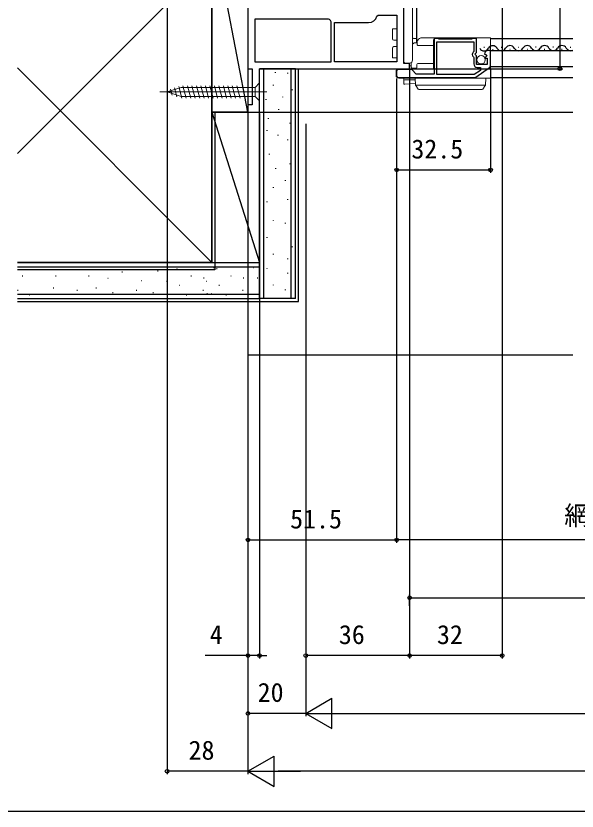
# Model space of a CAD drawing. Units: millimetres, scale not verified. Extents: x -525 to 525, y -783 to 779.
# Drawn here: x 14.9 to 209.2, y -782.7 to -507.6 of the extents above; entities that cross this region are included whole.
import ezdxf
from ezdxf.enums import TextEntityAlignment as Align

# ---------------------------------------------------------------- set-up
doc = ezdxf.new("R2010")
doc.units = ezdxf.units.MM
doc.header["$LTSCALE"] = 4
for name, color, linetype in [('0-3_YKK_11', 7, 'Continuous'), ('0-4_YKK_12', 2, 'Continuous'), ('0-7_YKK_D', 6, 'Continuous'), ('0-8_YKK_ZWAK', 7, 'Continuous'), ('0-9_YSS_K', 3, 'Continuous'), ('0-A_YSS_KE', 3, 'Continuous')]:
    doc.layers.add(name, color=color, linetype=linetype)
doc.layers.add('0-5_YKK_13', color=4, linetype='Continuous', lineweight=18)
doc.styles.add('ＭＳ ゴシック', font='')
doc.styles.get('ＭＳ ゴシック').set_extended_font_data('MS Gothic')

msp = doc.modelspace()

# ---------------------------------------------------------------- linework, layer by layer
at = {"layer": '0-3_YKK_11'}
for p, q in [((174.121, -528.763), (178.941, -525.398)), ((146.741, -526.789), (146.741, -528.189)), ((151.651, -526.089), (147.441, -526.089)), ((147.441, -528.889), (173.721, -528.889))]:
    msp.add_line(p, q, dxfattribs=at)
for points in [[(95.241, -411.889), (95.241, -472.489), (67.241, -472.489), (67.241, -475.889), (69.141, -475.889), (69.641, -475.389), (70.141, -474.889), (95.241, -474.889), (95.241, -525.889), (96.741, -525.889), (96.741, -538.389), (95.241, -538.389), (95.241, -540.889), (99.241, -540.889), (99.241, -525.889), (151.241, -525.889), (151.241, -524.089), (149.241, -524.089), (149.241, -499.389), (145.941, -499.389)], [(123.53, -508.865), (123.148, -508.689), (97.641, -508.689), (97.641, -523.489)], [(139.859, -507.671), (140.345, -507.289), (146.841, -507.289), (146.841, -523.489)], [(97.641, -523.489), (124.041, -523.489), (124.041, -509.581), (123.864, -509.2)], [(146.841, -523.489), (125.241, -523.489), (125.241, -509.889), (137.041, -509.889)], [(177.142, -520.771), (177.393, -520.982), (177.711, -520.896), (177.982, -521.365), (177.405, -521.942), (177.507, -522.189), (178.141, -522.189), (178.141, -524.389), (174.341, -524.389), (174.341, -521.389), (174.041, -521.089), (173.888, -520.76), (174.341, -520.22), (174.341, -515.389), (173.014, -515.389), (172.841, -515.489), (172.668, -515.589), (161.414, -515.589), (161.241, -515.489), (161.068, -515.389), (159.741, -515.389), (159.741, -527.689), (153.541, -527.689), (152.146, -526.294)], [(173.626, -527.889), (160.641, -527.889), (160.641, -516.589), (173.441, -516.589), (173.441, -519.892), (173.198, -520.182)], [(179.241, -524.824), (179.241, -519.589), (178.436, -519.589)], [(173.334, -521.731), (173.441, -521.961), (173.441, -524.189)], [(174.641, -525.389), (175.741, -525.389), (175.741, -526.413), (173.626, -527.889)]]:
    msp.add_lwpolyline(points, dxfattribs=at)
for centre, radius, start, end in [((125.741, -506.989), 2.9, 220.32022, 229.67978), ((137.041, -506.989), 2.9, 270.00001, 346.39104), ((178.436, -520.889), 1.3, 89.99998, 174.7841), ((174.041, -520.889), 1.1, 139.99999, 229.99481), ((174.641, -524.189), 1.2, 180.00001, 269.99999), ((178.541, -524.824), 0.7, 304.91937, 359.99998), ((147.441, -526.789), 0.7, 90.00001, 179.99999), ((147.441, -528.189), 0.7, 180.00001, 269.99999), ((151.651, -526.789), 0.7, 45.00004, 90.00003), ((173.721, -528.189), 0.7, 269.99992, 304.91935)]:
    msp.add_arc(centre, radius, start, end, dxfattribs=at)
at = {"layer": '0-4_YKK_12'}
for p, q in [((153.741, -516.889), (153.741, -501.389)), ((179.241, -515.389), (207.741, -515.389)), ((176.92, -518.42), (177.12, -518.42)), ((179.241, -519.589), (207.741, -519.589)), ((179.92, -519.18), (180.12, -519.18)), ((182.891, -518.37), (183.091, -518.37)), ((185.891, -519.13), (186.091, -519.13)), ((188.891, -518.37), (189.091, -518.37)), ((191.891, -519.13), (192.091, -519.13)), ((194.862, -518.321), (195.062, -518.321)), ((197.862, -519.081), (198.062, -519.081)), ((200.862, -518.321), (201.062, -518.321)), ((203.862, -519.081), (204.062, -519.081)), ((206.891, -518.37), (207.091, -518.37)), ((207.741, -525.189), (179.241, -525.189)), ((179.241, -528.889), (207.741, -528.889)), ((98.741, -540.889), (207.741, -540.889))]:
    msp.add_line(p, q, dxfattribs=at)
for centre, start, end in [((177.02, -517.961), 209.20254, 330.79746), ((180.02, -519.638), 29.20254, 150.79746), ((182.991, -517.912), 209.20254, 330.79746), ((185.991, -519.589), 29.20254, 150.79746), ((188.991, -517.912), 209.20254, 330.79746), ((191.991, -519.589), 29.20254, 150.79746), ((194.962, -517.862), 209.20254, 330.79746), ((197.962, -519.539), 29.20254, 150.79746), ((200.962, -517.862), 209.20254, 330.79746), ((203.962, -519.539), 29.20254, 150.79746), ((206.991, -517.912), 209.20254, 295.8598)]:
    msp.add_arc(centre, 1.718, start, end, dxfattribs=at)
at = {"layer": '0-5_YKK_13'}
for p, q in [((152.241, -522.889), (152.241, -502.389)), ((145.241, -513.089), (145.241, -515.458)), ((146.841, -515.968), (145.736, -515.958)), ((152.241, -517.317), (152.657, -516.961)), ((153.741, -515.432), (152.536, -515.411)), ((152.852, -516.889), (153.819, -516.889)), ((153.814, -517.486), (153.823, -516.484)), ((154.028, -515.995), (154.346, -515.677)), ((154.346, -515.677), (154.629, -515.394)), ((155.124, -515.189), (160.241, -515.189)), ((159.541, -515.889), (159.541, -524.389)), ((175.145, -515.189), (160.241, -515.189)), ((176.135, -515.189), (175.145, -515.189)), ((176.135, -515.189), (179.241, -515.189)), ((179.241, -515.189), (179.241, -515.889)), ((179.241, -519.589), (179.241, -515.889)), ((145.241, -518.719), (145.241, -521.089)), ((146.841, -518.21), (145.736, -518.219)), ((159.541, -517.789), (154.114, -517.789)), ((179.241, -524.389), (179.241, -519.589)), ((145.241, -521.089), (145.241, -522.089)), ((145.241, -522.089), (146.841, -522.089)), ((149.736, -523.876), (151.241, -523.889)), ((151.241, -523.889), (151.241, -524.313)), ((151.241, -524.313), (151.241, -524.589)), ((151.241, -524.589), (151.241, -524.889)), ((151.241, -525.889), (151.241, -525.189)), ((151.758, -525.391), (151.744, -523.753)), ((153.743, -525.591), (153.754, -524.386)), ((154.054, -524.089), (159.541, -524.089)), ((159.541, -524.389), (159.541, -525.589)), ((179.241, -525.489), (179.241, -524.389)), ((146.541, -526.789), (146.541, -528.189)), ((159.241, -525.889), (147.441, -525.889)), ((153.726, -525.689), (152.058, -525.689)), ((179.241, -528.929), (179.241, -525.489)), ((99.241, -530.789), (97.691, -532.339)), ((147.441, -529.089), (173.76, -529.089)), ((149.241, -529.089), (149.241, -529.389)), ((149.241, -529.989), (149.241, -529.389)), ((149.241, -529.989), (149.241, -530.937)), ((153.177, -529.689), (149.541, -529.689)), ((173.76, -529.089), (179.241, -529.089)), ((179.241, -529.089), (179.241, -528.929)), ((67.241, -533.889), (72.157, -532.339)), ((68.937, -535), (68.388, -532.95)), ((70.633, -535.535), (69.82, -532.499)), ((72.308, -535.989), (71.252, -532.047)), ((97.691, -532.339), (72.157, -532.339)), ((73.861, -535.989), (72.735, -531.789)), ((75.414, -535.989), (74.288, -531.789)), ((76.966, -535.989), (75.841, -531.789)), ((78.519, -535.989), (77.394, -531.789)), ((80.072, -535.989), (78.947, -531.789)), ((81.625, -535.989), (80.5, -531.789)), ((83.178, -535.989), (82.053, -531.789)), ((84.731, -535.989), (83.606, -531.789)), ((86.284, -535.989), (85.159, -531.789)), ((87.837, -535.989), (86.711, -531.789)), ((89.39, -535.989), (88.264, -531.789)), ((90.943, -535.989), (89.817, -531.789)), ((92.496, -535.989), (91.37, -531.789)), ((149.559, -531.237), (153.258, -531.011)), ((153.307, -531.591), (177.474, -531.591)), ((153.357, -531.678), (153.346, -531.662)), ((154.236, -532.883), (153.357, -531.678)), ((176.142, -533.089), (175.738, -533.089)), ((177.424, -531.678), (176.546, -532.883)), ((177.436, -531.662), (177.424, -531.678)), ((101.741, -533.889), (64.741, -533.889)), ((67.241, -533.889), (72.157, -535.439)), ((67.241, -533.889), (72.157, -535.439)), ((97.691, -535.439), (72.157, -535.439))]:
    msp.add_line(p, q, dxfattribs=at)
for points in [[(149.241, -502.402), (149.241, -522.876), (149.241, -523.376)], [(146.841, -512.089), (145.241, -512.089), (145.241, -513.089)], [(151.754, -524.884), (151.241, -524.889), (151.241, -525.189)], [(99.241, -530.789), (99.241, -536.989), (97.691, -535.439), (97.691, -532.339)], [(153.288, -531.504), (153.141, -529.089), (154.139, -529.089), (176.643, -529.089), (177.641, -529.089), (177.493, -531.504)], [(175.738, -533.089), (155.044, -533.089), (154.64, -533.089)]]:
    msp.add_lwpolyline(points, dxfattribs=at)
msp.add_circle((175.991, -522.74), 1.45, dxfattribs=at)
for centre, radius, start, end in [((145.741, -515.458), 0.5, 180, 269.5), ((152.541, -515.111), 0.3, 180, 269), ((152.852, -517.189), 0.3, 90, 130.60129), ((154.523, -516.49), 0.7, 135, 179.5), ((155.124, -515.889), 0.7, 90, 135), ((160.241, -515.889), 0.7, 90, 180), ((145.741, -518.719), 0.5, 90.5, 180), ((154.114, -517.489), 0.3, 179.5, 270), ((149.741, -523.376), 0.5, 180, 269.5), ((151.241, -522.889), 1, 270, 0), ((152.058, -525.389), 0.3, 180.5, 270), ((154.054, -524.389), 0.3, 90, 179.5), ((154.054, -524.389), 0.3, 90, 179.5), ((147.441, -526.789), 0.9, 90, 180), ((147.441, -528.189), 0.9, 180, 270), ((153.443, -525.589), 0.3, 270, 359.5), ((159.241, -525.589), 0.3, 270, 0), ((149.541, -529.989), 0.3, 90, 180), ((149.541, -530.937), 0.3, 180, 273.5), ((153.588, -531.486), 0.3, 183.5, 216.09486), ((154.64, -532.589), 0.5, 216.09486, 270), ((176.142, -532.589), 0.5, 270, 323.90514), ((177.194, -531.486), 0.3, 323.90514, 356.5)]:
    msp.add_arc(centre, radius, start, end, dxfattribs=at)
at = {"layer": '0-7_YKK_D'}
for p, q in [((203.241, -410.889), (203.241, -525.889)), ((67.241, -476.389), (67.241, -769.898)), ((183.241, -495.389), (183.241, -729.898)), ((95.241, -526.389), (95.241, -769.898)), ((151.241, -526.389), (151.241, -729.898)), ((151.241, -526.439), (151.241, -729.898)), ((151.741, -525.889), (204.241, -525.889)), ((179.241, -525.824), (179.241, -561.889)), ((146.741, -529.189), (146.741, -689.898)), ((146.741, -529.189), (146.741, -561.889)), ((146.741, -529.189), (146.741, -689.898)), ((95.241, -541.389), (95.241, -729.898)), ((95.241, -541.389), (95.241, -689.898)), ((99.238, -541.389), (99.238, -729.898)), ((95.241, -544.889), (95.241, -749.898)), ((95.241, -544.889), (95.241, -769.898)), ((115.241, -544.889), (115.241, -749.898)), ((115.241, -544.889), (115.241, -749.898)), ((115.241, -544.889), (115.241, -729.898)), ((146.741, -560.889), (179.241, -560.889)), ((95.241, -688.898), (146.741, -688.898)), ((383.741, -688.898), (146.741, -688.898)), ((151.241, -711.71), (151.241, -707.898)), ((151.241, -708.898), (379.241, -708.898)), ((95.241, -728.898), (80.465, -728.898)), ((99.238, -728.898), (95.241, -728.898)), ((99.238, -728.898), (101.788, -728.898)), ((151.241, -728.898), (115.241, -728.898)), ((183.241, -728.898), (151.241, -728.898)), ((115.241, -748.898), (124.334, -743.648)), ((124.334, -754.148), (124.334, -743.648)), ((115.241, -748.898), (95.241, -748.898)), ((115.241, -748.898), (124.334, -754.148)), ((115.241, -748.898), (133.427, -748.898)), ((125.741, -748.898), (404.741, -748.898)), ((95.241, -768.898), (104.334, -763.648)), ((104.334, -774.148), (104.334, -763.648)), ((95.241, -768.898), (67.241, -768.898)), ((95.241, -768.898), (104.334, -774.148)), ((95.241, -768.898), (113.427, -768.898)), ((424.741, -768.898), (105.741, -768.898))]:
    msp.add_line(p, q, dxfattribs=at)
for centre in [(203.241, -525.889), (146.741, -560.889), (179.241, -560.889), (95.241, -688.898), (146.741, -688.898), (146.741, -688.898), (151.241, -708.898), (95.241, -728.898), (99.238, -728.898), (115.241, -728.898), (151.241, -728.898), (151.241, -728.898), (183.241, -728.898), (95.241, -748.898), (67.241, -768.898)]:
    msp.add_circle(centre, 0.637, dxfattribs=at)
at = {"layer": '0-8_YKK_ZWAK'}
msp.add_lwpolyline([(-525, -782.7), (525, -782.7), (525, 747.3)], dxfattribs=at)
at = {"layer": '0-9_YSS_K'}
for p, q in [((95.241, -540.889), (82.74, -475.889)), ((82.738, -487.889), (15.388, -555.238)), ((82.738, -592.889), (15.388, -525.539)), ((100.738, -605.389), (100.738, -525.889)), ((104.686, -527.08), (104.686, -527.28)), ((108.897, -527.308), (108.897, -527.508)), ((110.238, -605.389), (110.238, -525.889)), ((112.738, -606.389), (112.738, -525.889)), ((103.952, -531.428), (103.952, -531.628)), ((110.545, -533.077), (110.545, -533.277)), ((101.458, -536.37), (101.458, -536.57)), ((107.249, -535.549), (107.249, -535.749)), ((82.738, -540.889), (99.238, -540.889)), ((82.738, -592.889), (82.738, -540.889)), ((82.738, -540.889), (99.238, -592.889)), ((99.238, -592.889), (99.238, -540.44)), ((105.855, -539.878), (105.855, -540.078)), ((110.143, -539.688), (110.143, -539.888)), ((102.237, -542.996), (102.237, -543.196)), ((109.721, -544.615), (109.721, -544.815)), ((101.804, -547.087), (101.804, -547.287)), ((105.6, -548.736), (105.6, -548.936)), ((108.897, -550.384), (108.897, -550.584)), ((102.628, -555.329), (102.628, -555.529)), ((104.776, -560.274), (104.776, -560.474)), ((109.721, -558.626), (109.721, -558.826)), ((108.073, -564.395), (108.073, -564.595)), ((103.952, -566.867), (103.952, -567.067)), ((101.804, -571.812), (101.804, -572.012)), ((108.897, -570.988), (108.897, -571.188)), ((103.952, -578.337), (103.952, -578.537)), ((108.073, -579.161), (108.073, -579.361)), ((101.804, -584.106), (101.804, -584.306)), ((110.545, -587.403), (110.545, -587.603)), ((103.952, -589.875), (103.952, -590.075)), ((82.738, -592.889), (99.238, -592.889)), ((108.897, -591.523), (108.897, -591.723)), ((15.388, -594.389), (99.238, -594.389)), ((23.021, -595.454), (22.821, -595.454)), ((35.315, -595.454), (35.115, -595.454)), ((51.798, -596.279), (51.598, -596.279)), ((60.039, -595.454), (59.839, -595.454)), ((64.13, -595.888), (63.93, -595.888)), ((70.757, -595.108), (70.557, -595.108)), ((83.554, -594.718), (83.354, -594.718)), ((84.53, -595.108), (84.33, -595.108)), ((97.327, -594.718), (97.127, -594.718)), ((101.804, -594.82), (101.804, -595.02)), ((108.897, -596.468), (108.897, -596.668)), ((17.252, -597.603), (17.052, -597.603)), ((28.79, -597.603), (28.59, -597.603)), ((40.259, -597.603), (40.059, -597.603)), ((46.853, -598.427), (46.653, -598.427)), ((58.391, -599.251), (58.191, -599.251)), ((67.249, -599.506), (67.049, -599.506)), ((75.698, -597.603), (75.498, -597.603)), ((80.046, -598.337), (79.846, -598.337)), ((81.022, -599.506), (80.822, -599.506)), ((89.471, -597.603), (89.271, -597.603)), ((93.819, -598.337), (93.619, -598.337)), ((98.622, -598.337), (98.422, -598.337)), ((27.966, -601.724), (27.766, -601.724)), ((42.732, -601.724), (42.532, -601.724)), ((71.578, -600.899), (71.378, -600.899)), ((85.35, -600.899), (85.15, -600.899)), ((103.952, -600.589), (103.952, -600.789)), ((108.073, -602.238), (108.073, -602.438)), ((15.388, -603.889), (99.238, -603.889)), ((15.603, -602.548), (15.403, -602.548)), ((19.724, -604.196), (19.524, -604.196)), ((36.139, -602.548), (35.939, -602.548)), ((48.501, -603.372), (48.301, -603.372)), ((56.743, -602.548), (56.543, -602.548)), ((62.512, -603.372), (62.312, -603.372)), ((67.438, -603.793), (67.238, -603.793)), ((74.05, -604.196), (73.85, -604.196)), ((79.819, -602.548), (79.619, -602.548)), ((81.211, -603.793), (81.011, -603.793)), ((82.775, -603.793), (82.575, -603.793)), ((87.823, -604.196), (87.623, -604.196)), ((93.592, -602.548), (93.392, -602.548)), ((15.388, -606.389), (112.738, -606.389)), ((95.238, -605.389), (95.238, -624.889)), ((95.238, -605.389), (95.238, -624.889)), ((95.238, -624.889), (207.741, -624.889))]:
    msp.add_line(p, q, dxfattribs=at)
msp.add_lwpolyline([(82.74, -540.889), (82.74, -475.889), (95.24, -475.889), (95.241, -540.889)], close=True, dxfattribs=at)
at = {"layer": '0-A_YSS_KE'}
for p, q in [((99.238, -605.389), (99.238, -525.889)), ((111.738, -525.889), (99.238, -525.889)), ((111.738, -605.389), (111.738, -525.889)), ((83.738, -540.889), (83.738, -595.389)), ((15.388, -592.889), (99.238, -592.889)), ((99.238, -605.389), (99.238, -592.889)), ((83.738, -595.389), (15.388, -595.389)), ((15.388, -605.389), (99.238, -605.389)), ((111.738, -605.389), (99.238, -605.389))]:
    msp.add_line(p, q, dxfattribs=at)
msp.add_lwpolyline([(15.388, -487.889), (82.738, -487.889), (82.738, -592.889), (15.388, -592.889)], dxfattribs=at)

# ---------------------------------------------------------------- texts
at = {"layer": '0-7_YKK_D', "style": 'ＭＳ ゴシック'}
for s, p in [('32.5', (151.843, -558.889)), ('網戸出来幅＝W－103', (204.772, -685.722)), ('51.5', (109.843, -686.898)), ('4', (82.004, -726.898)), ('36', (126.721, -726.898)), ('32', (160.695, -726.898)), ('20', (98.593, -746.898)), ('28', (74.67, -766.898))]:
    msp.add_text(s, height=6.598, dxfattribs=at).set_placement(p, align=Align.BOTTOM_LEFT)

doc.saveas('drawing.dxf')
